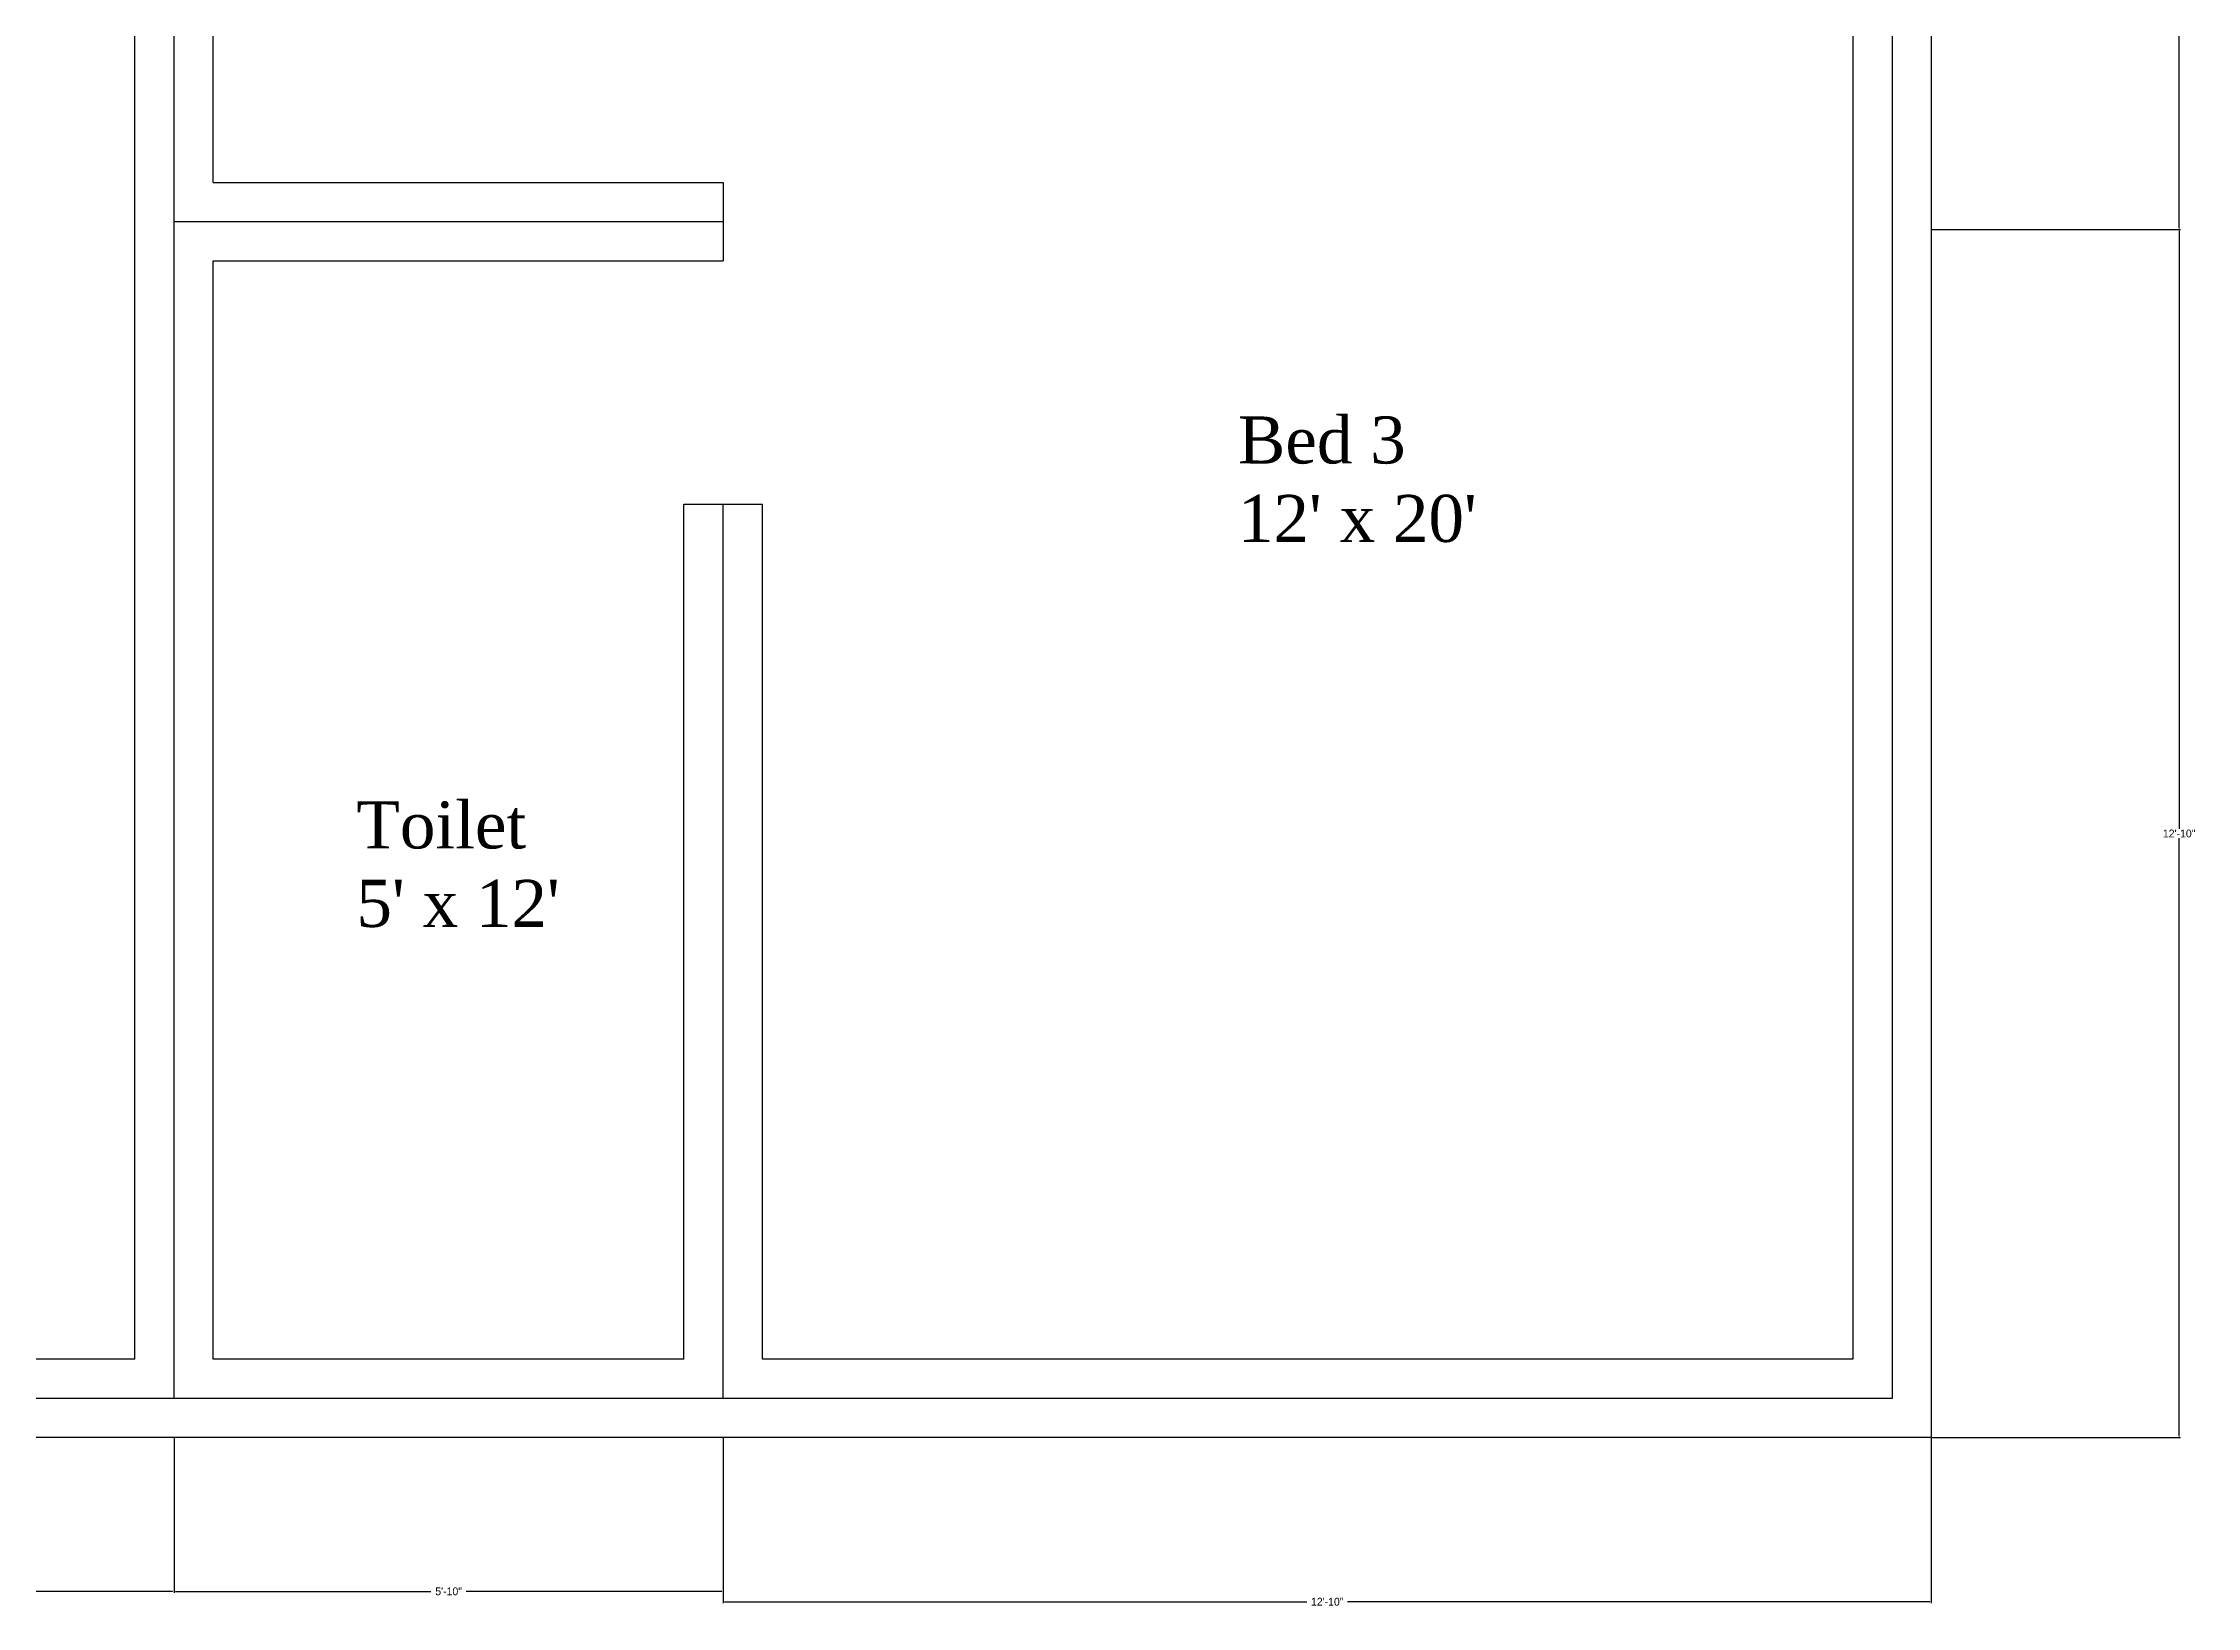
# Model space of a CAD drawing. Header units: inches. Extents: x -23324 to -22327, y 9655 to 10453.
# Drawn here: x -22602.8 to -22328.3, y 9655.1 to 9854.5 of the extents above; entities that cross this region are included whole.
import ezdxf

# ---------------------------------------------------------------- set-up
doc = ezdxf.new("R2010")
doc.units = ezdxf.units.IN
doc.header["$MEASUREMENT"] = 0
doc.dimstyles.get("Standard").update_dxf_attribs({"dimtxt": 1, "dimasz": 0.18, "dimexe": 0.18, "dimexo": 0.0625, "dimgap": 0.09, "dimtad": 0, "dimtih": 1, "dimtoh": 1, "dimdec": 0, "dimzin": 2, "dimdsep": 46, "dimlunit": 4, "dimtxsty": 'Standard', "dimcen": 0.09, "dimclrt": 5, "dimadec": 0, "dimazin": 0, "dimtfac": 1, "dimtdec": 0, "dimtofl": 0, "dimtmove": 0, "dimatfit": 3, "dimfxl": 1, "dimtolj": 1, "dimtzin": 0, "dimarcsym": 0})

# ---------------------------------------------------------------- blocks, each defined once
blk = doc.blocks.new('*D17')
at = {"color": 0, "lineweight": -2}
for p, q in [((-22362.08, 9830.72), (-22330.37, 9830.72)), ((-22330.55, 9830.54), (-22330.55, 9754.31)), ((-22330.55, 9676.9), (-22330.55, 9753.13)), ((-22362.08, 9676.72), (-22330.37, 9676.72))]:
    blk.add_line(p, q, dxfattribs=at)
at = {"color": 0}
for points in [[(-22330.58, 9830.54), (-22330.52, 9830.54), (-22330.55, 9830.72)], [(-22330.58, 9676.9), (-22330.52, 9676.9), (-22330.55, 9676.72)]]:
    blk.add_solid(points, dxfattribs=at)
at = {"layer": 'Defpoints', "color": 0}
for p in [(-22362.14, 9830.72), (-22362.14, 9676.72), (-22330.55, 9676.72)]:
    blk.add_point(p, dxfattribs=at)
at = {"color": 5, "insert": (-22330.55, 9753.72), "char_height": 1, "attachment_point": 5}
blk.add_mtext('\\A1;12\'-10"', dxfattribs=at)
blk = doc.blocks.new('*D18')
at = {"color": 0, "lineweight": -2}
for p, q in [((-22362.08, 9926.72), (-22330.37, 9926.72)), ((-22330.55, 9926.54), (-22330.55, 9879.31)), ((-22330.55, 9830.9), (-22330.55, 9878.13)), ((-22362.08, 9830.72), (-22330.37, 9830.72))]:
    blk.add_line(p, q, dxfattribs=at)
at = {"color": 0}
for points in [[(-22330.58, 9926.54), (-22330.52, 9926.54), (-22330.55, 9926.72)], [(-22330.58, 9830.9), (-22330.52, 9830.9), (-22330.55, 9830.72)]]:
    blk.add_solid(points, dxfattribs=at)
at = {"layer": 'Defpoints', "color": 0}
for p in [(-22362.14, 9926.72), (-22330.55, 9926.72), (-22362.14, 9830.72)]:
    blk.add_point(p, dxfattribs=at)
at = {"color": 5, "insert": (-22330.55, 9878.72), "char_height": 1, "attachment_point": 5}
blk.add_mtext("\\A1;8'", dxfattribs=at)
blk = doc.blocks.new('*D20')
at = {"color": 0, "lineweight": -2}
for p, q in [((-22752.14, 9676.65), (-22752.14, 9656.94)), ((-22586.14, 9676.65), (-22586.14, 9656.94)), ((-22751.96, 9657.12), (-22671.73, 9657.12)), ((-22586.32, 9657.12), (-22666.55, 9657.12))]:
    blk.add_line(p, q, dxfattribs=at)
at = {"color": 0}
for points in [[(-22751.96, 9657.15), (-22751.96, 9657.09), (-22752.14, 9657.12)], [(-22586.32, 9657.15), (-22586.32, 9657.09), (-22586.14, 9657.12)]]:
    blk.add_solid(points, dxfattribs=at)
at = {"layer": 'Defpoints', "color": 0}
for p in [(-22752.14, 9676.72), (-22586.14, 9676.72), (-22752.14, 9657.12)]:
    blk.add_point(p, dxfattribs=at)
at = {"color": 5, "insert": (-22669.14, 9657.12), "char_height": 1, "attachment_point": 5}
blk.add_mtext('\\A1;13\'-10"', dxfattribs=at)
blk = doc.blocks.new('*D21')
at = {"color": 0, "lineweight": -2}
for p, q in [((-22586.14, 9676.65), (-22586.14, 9656.94)), ((-22516.14, 9676.65), (-22516.14, 9656.94)), ((-22585.96, 9657.12), (-22553.4, 9657.12)), ((-22516.32, 9657.12), (-22548.89, 9657.12))]:
    blk.add_line(p, q, dxfattribs=at)
at = {"color": 0}
for points in [[(-22585.96, 9657.15), (-22585.96, 9657.09), (-22586.14, 9657.12)], [(-22516.32, 9657.15), (-22516.32, 9657.09), (-22516.14, 9657.12)]]:
    blk.add_solid(points, dxfattribs=at)
at = {"layer": 'Defpoints', "color": 0}
for p in [(-22586.14, 9676.72), (-22516.14, 9676.72), (-22586.14, 9657.12)]:
    blk.add_point(p, dxfattribs=at)
at = {"color": 5, "insert": (-22551.14, 9657.12), "char_height": 1, "attachment_point": 5}
blk.add_mtext('\\A1;5\'-10"', dxfattribs=at)
blk = doc.blocks.new('*D22')
at = {"color": 0, "lineweight": -2}
for p, q in [((-22516.14, 9676.65), (-22516.14, 9655.61)), ((-22362.14, 9676.65), (-22362.14, 9655.61)), ((-22515.96, 9655.79), (-22441.73, 9655.79)), ((-22362.32, 9655.79), (-22436.55, 9655.79))]:
    blk.add_line(p, q, dxfattribs=at)
at = {"color": 0}
for points in [[(-22515.96, 9655.82), (-22515.96, 9655.76), (-22516.14, 9655.79)], [(-22362.32, 9655.82), (-22362.32, 9655.76), (-22362.14, 9655.79)]]:
    blk.add_solid(points, dxfattribs=at)
at = {"layer": 'Defpoints', "color": 0}
for p in [(-22516.14, 9676.72), (-22362.14, 9676.72), (-22362.14, 9655.79)]:
    blk.add_point(p, dxfattribs=at)
at = {"color": 5, "insert": (-22439.14, 9655.79), "char_height": 1, "attachment_point": 5}
blk.add_mtext('\\A1;12\'-10"', dxfattribs=at)

msp = doc.modelspace()

# ---------------------------------------------------------------- linework, layer by layer
for p, q in [((-22591.14, 9686.72), (-22591.14, 9986.72)), ((-22581.14, 9836.72), (-22581.14, 9986.72)), ((-22362.14, 9926.72), (-22362.14, 9830.72)), ((-22372.14, 9921.72), (-22372.14, 9830.72)), ((-22581.14, 9836.72), (-22516.14, 9836.72)), ((-22516.14, 9836.72), (-22516.14, 9826.72)), ((-22372.14, 9830.72), (-22372.14, 9686.72)), ((-22362.14, 9830.72), (-22362.14, 9676.72)), ((-22581.14, 9826.72), (-22516.14, 9826.72)), ((-22581.14, 9686.72), (-22581.14, 9826.72)), ((-22521.14, 9686.72), (-22521.14, 9795.72)), ((-22521.14, 9795.72), (-22511.14, 9795.72)), ((-22511.14, 9686.72), (-22511.14, 9795.72)), ((-22591.14, 9686.72), (-22742.14, 9686.72)), ((-22521.14, 9686.72), (-22581.14, 9686.72)), ((-22372.14, 9686.72), (-22511.14, 9686.72)), ((-22586.14, 9676.72), (-22752.14, 9676.72)), ((-22516.14, 9676.72), (-22586.14, 9676.72)), ((-22362.14, 9676.72), (-22516.14, 9676.72))]:
    msp.add_line(p, q)
at = {"color": 1}
for p, q in [((-22586.14, 9681.72), (-22586.14, 9986.72)), ((-22367.14, 9926.72), (-22367.14, 9830.72)), ((-22586.14, 9831.72), (-22516.14, 9831.72)), ((-22367.14, 9830.72), (-22367.14, 9681.72)), ((-22516.14, 9681.72), (-22516.14, 9795.72)), ((-22586.14, 9681.72), (-22752.14, 9681.72)), ((-22516.14, 9681.72), (-22586.14, 9681.72)), ((-22367.14, 9681.72), (-22516.14, 9681.72))]:
    msp.add_line(p, q, dxfattribs=at)

# ---------------------------------------------------------------- texts
at = {"char_height": 6, "attachment_point": 1}
for s, insert in [("{\\fTimes New Roman|b0|i0|c0|p18;Bed 3\\P12' x 20'}", (-22450.53, 9806.89)), ("{\\fTimes New Roman|b0|i0|c0|p18;Toilet\\P5' x 12'}", (-22562.89, 9757.82))]:
    msp.add_mtext(s, dxfattribs=dict(at, insert=insert))

# ---------------------------------------------------------------- dimensions: what is measured, and where the dimension line sits
for base, p2, picture, middle in [((-22330.55, 9926.72), (-22362.14, 9926.72), '*D18', (-22330.55, 9878.72)), ((-22330.55, 9676.72), (-22362.14, 9676.72), '*D17', (-22330.55, 9753.72))]:
    dim = msp.add_linear_dim(base=base, p1=(-22362.14, 9830.72), p2=p2, angle=90, dimstyle='Standard')
    dim.commit()
    dim.dimension.update_dxf_attribs({"geometry": picture, "text_midpoint": middle})
for base, p1, p2, picture, middle in [((-22752.14, 9657.12), (-22586.14, 9676.72), (-22752.14, 9676.72), '*D20', (-22669.14, 9657.12)), ((-22586.14, 9657.12), (-22516.14, 9676.72), (-22586.14, 9676.72), '*D21', (-22551.14, 9657.12)), ((-22362.14, 9655.79), (-22516.14, 9676.72), (-22362.14, 9676.72), '*D22', (-22439.14, 9655.79))]:
    dim = msp.add_linear_dim(base=base, p1=p1, p2=p2, dimstyle='Standard')
    dim.commit()
    dim.dimension.update_dxf_attribs({"geometry": picture, "text_midpoint": middle})

doc.saveas('drawing.dxf')
